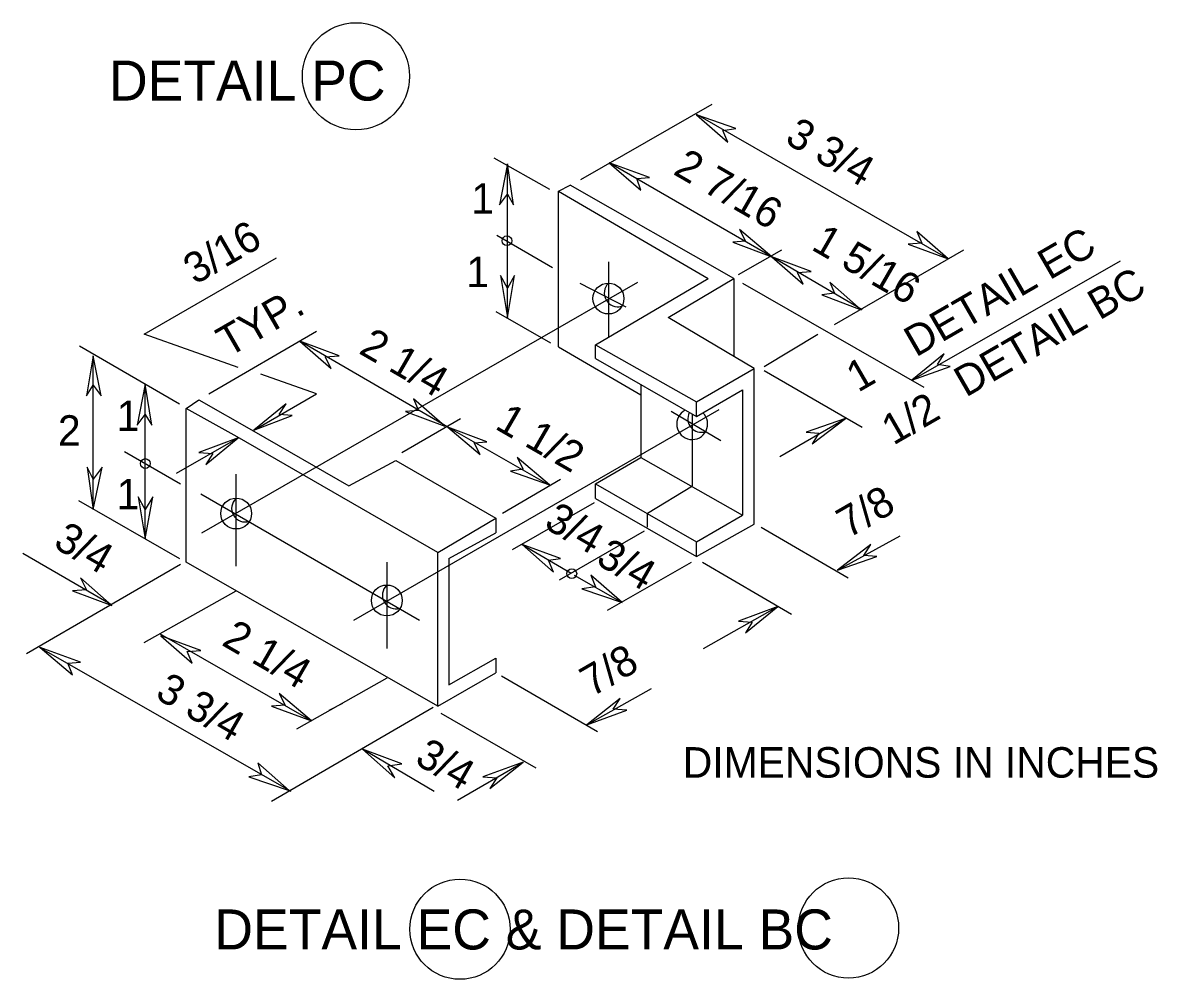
# Model space of a CAD drawing. Extents: x 528.16 to 531.11, y 154.41 to 156.24.
# Drawn here: x 529.8406 to 530.2206, y 155.5578 to 155.8783 of the extents above; entities that cross this region are included whole.
import ezdxf

# ---------------------------------------------------------------- set-up
doc = ezdxf.new("R2010")
doc.units = 0
doc.layers.add('Level 1', color=7, linetype='Continuous')
doc.layers.add('Level 2', color=7, linetype='Continuous')

msp = doc.modelspace()

# ---------------------------------------------------------------- linework, layer by layer
at = {"layer": 'Level 1'}
for points in [[(530.0662729658793, 155.8474409448819), (530.0767716535433, 155.83825459317586), (530.0751312335958, 155.84219160104988), (530.0793963254594, 155.84284776902888)], [(530.0029527559055, 155.83103674540683), (530.0003280839895, 155.81725721784775), (530.0029527559055, 155.82086614173227), (530.0049212598425, 155.81725721784775)], [(530.0370734908137, 155.83136482939634), (530.0475721784777, 155.8221784776903), (530.0462598425197, 155.82611548556432), (530.0505249343832, 155.82644356955382)], [(530.0915354330708, 155.7998687664042), (530.0807086614174, 155.80905511811022), (530.0826771653543, 155.8051181102362), (530.0784120734908, 155.8047900262467)], [(530.150590551181, 155.79921259842519), (530.140091863517, 155.80839895013122), (530.1417322834645, 155.8044619422572), (530.1371391076116, 155.8041338582677)], [(530.0915354330708, 155.7998687664042), (530.1020341207349, 155.79068241469815), (530.1000656167979, 155.79461942257217), (530.1046587926509, 155.79494750656167)], [(530.0029527559055, 155.7795275590551), (530.005249343832, 155.79363517060366), (530.0029527559055, 155.78937007874015), (530.000656167979, 155.79363517060366)], [(530.1213910761155, 155.78215223097112), (530.1108923884515, 155.79133858267716), (530.1125328083989, 155.78772965879264), (530.1082677165355, 155.78707349081364)], [(529.9333989501313, 155.77165354330708), (529.9438976377953, 155.76246719160105), (529.9419291338583, 155.76640419947506), (529.9465223097113, 155.76673228346456)], [(529.8641732283464, 155.76673228346456), (529.86187664042, 155.753280839895), (529.8641732283464, 155.75688976377953), (529.8667979002624, 155.753280839895)], [(530.1384514435696, 155.75853018372703), (530.1512467191601, 155.76312335958005), (530.1469816272966, 155.76377952755905), (530.149278215223, 155.76738845144357)], [(529.88156167979, 155.75721784776903), (529.878937007874, 155.74343832020998), (529.88156167979, 155.7470472440945), (529.8838582677165, 155.74343832020998)], [(529.9179790026246, 155.74179790026247), (529.9307742782153, 155.746719160105), (529.9265091863517, 155.7470472440945), (529.9288057742782, 155.750656167979)], [(529.9819553805775, 155.74311023622047), (529.9714566929134, 155.7522965879265), (529.9730971128608, 155.7483595800525), (529.9688320209974, 155.748031496063)], [(529.9829396325459, 155.74278215223097), (529.9937664041995, 155.73359580052494), (529.9917979002624, 155.73753280839895), (529.996062992126, 155.73786089238845)], [(530.1161417322835, 155.74573490813648), (530.1030183727034, 155.74114173228347), (530.1072834645669, 155.74081364829397), (530.1049868766404, 155.73720472440945)], [(529.9127296587926, 155.73917322834646), (529.8996062992126, 155.73425196850394), (529.9041994750656, 155.73392388451444), (529.901902887139, 155.73031496062993)], [(530.0170603674541, 155.7234251968504), (530.0062335958005, 155.73261154855643), (530.0082020997376, 155.72867454068242), (530.003937007874, 155.72801837270342)], [(529.8641732283464, 155.71522309711287), (529.867125984252, 155.72933070866142), (529.8641732283464, 155.7253937007874), (529.8622047244095, 155.72933070866142)], [(529.88156167979, 155.70538057742783), (529.884186351706, 155.71948818897638), (529.88156167979, 155.71522309711287), (529.8792650918635, 155.71948818897638)], [(530.007874015748, 155.70341207349082), (530.0183727034121, 155.69422572178476), (530.0167322834645, 155.6981627296588), (530.0206692913385, 155.6988188976378)], [(530.1135170603675, 155.69488188976376), (530.1266404199475, 155.6994750656168), (530.122375328084, 155.6998031496063), (530.1246719160105, 155.70341207349082)], [(530.0413385826772, 155.68405511811022), (530.0308398950131, 155.69324146981626), (530.0324803149606, 155.68930446194224), (530.0278871391076, 155.68864829396324)], [(529.8704068241469, 155.68307086614172), (529.8599081364829, 155.69225721784775), (529.86187664042, 155.68832020997374), (529.8572834645669, 155.68799212598424)], [(530.0935039370079, 155.68274278215222), (530.0803805774278, 155.6778215223097), (530.0849737532808, 155.6774934383202), (530.0826771653543, 155.67388451443568)], [(529.886811023622, 155.67290026246718), (529.8973097112861, 155.66371391076115), (529.8956692913385, 155.66765091863516), (529.9002624671916, 155.66797900262466)], [(529.8464566929134, 155.66896325459317), (529.8572834645669, 155.65977690288713), (529.8556430446195, 155.66371391076115), (529.8599081364829, 155.66404199475065)], [(529.9373359580053, 155.64435695538057), (529.9265091863517, 155.6535433070866), (529.9284776902887, 155.6496062992126), (529.9238845144357, 155.6492782152231)], [(530.029527559055, 155.64304461942257), (530.0429790026246, 155.6479658792651), (530.0383858267717, 155.6482939632546), (530.0406824146982, 155.6519028871391)], [(529.9543963254594, 155.63484251968504), (529.9652230971128, 155.6253280839895), (529.9629265091863, 155.62926509186352), (529.9675196850394, 155.62992125984252)], [(529.9297900262467, 155.62106299212599), (529.9192913385826, 155.63024934383202), (529.9206036745406, 155.626312335958), (529.9163385826772, 155.625656167979)], [(530.0082020997376, 155.63057742782152), (529.994750656168, 155.625656167979), (529.9993438320209, 155.6253280839895), (529.9970472440945, 155.621719160105)]]:
    msp.add_lwpolyline(points, close=True, dxfattribs=at)
at = {"layer": 'Level 2'}
for p, q in [((530.0275590551181, 155.82578740157481), (530.0715223097113, 155.8510498687664)), ((530.150590551181, 155.79921259842519), (530.0659448818898, 155.8477690288714)), ((529.9983595800525, 155.83300524934384), (530.0170603674541, 155.8225065616798)), ((530.0029527559055, 155.8051181102362), (530.0029527559055, 155.83103674540683)), ((530.0915354330708, 155.7998687664042), (530.0370734908137, 155.83136482939634)), ((530.0200131233596, 155.82185039370077), (530.0239501312336, 155.8238188976378)), ((530.0787401574803, 155.79265091863516), (530.0239501312336, 155.8238188976378)), ((530.0200131233596, 155.76968503937007), (530.0200131233596, 155.82185039370077)), ((530.0200131233596, 155.82185039370077), (530.0702099737533, 155.79265091863516)), ((529.9993438320209, 155.80708661417322), (530.0180446194225, 155.79625984251967)), ((530.0029527559055, 155.7795275590551), (530.0029527559055, 155.8051181102362)), ((529.8812335958005, 155.7739501312336), (529.9255249343832, 155.7995406824147)), ((530.0803805774278, 155.79396325459317), (530.0948162729659, 155.8021653543307)), ((530.1217191601049, 155.78215223097112), (530.0915354330708, 155.7998687664042)), ((530.1125328083989, 155.7772309711286), (530.1558398950131, 155.8021653543307)), ((530.0367454068241, 155.79822834645668), (530.0367454068241, 155.7729658792651)), ((530.1384514435696, 155.75853018372703), (530.2083333333334, 155.79855643044618)), ((530.0324803149606, 155.77034120734908), (530.0702099737533, 155.79265091863516)), ((530.0567585301837, 155.7795275590551), (530.0787401574803, 155.79265091863516)), ((530.0787401574803, 155.79265091863516), (530.0787401574803, 155.76640419947506)), ((529.900590551181, 155.70734908136484), (530.0465879265092, 155.79133858267716)), ((530.0272309711286, 155.79101049868765), (530.0426509186352, 155.78313648293963)), ((530.0816929133858, 155.79101049868765), (530.1423884514436, 155.75623359580052)), ((529.9990157480315, 155.78149606299212), (530.0173884514436, 155.77099737532808)), ((530.0856299212599, 155.76246719160105), (530.0567585301837, 155.7795275590551)), ((529.9127296587926, 155.76279527559055), (529.8812335958005, 155.7739501312336)), ((529.9028871391076, 155.75393700787401), (529.9389763779527, 155.7749343832021)), ((530.0889107611548, 155.76312335958005), (530.1069553805775, 155.7739501312336)), ((529.8595800524935, 155.77001312335958), (529.8930446194225, 155.750656167979)), ((529.9829396325459, 155.74278215223097), (529.9333989501313, 155.77165354330708)), ((530.0200131233596, 155.76968503937007), (530.0475721784777, 155.7536089238845)), ((530.0324803149606, 155.77034120734908), (530.0662729658793, 155.751312335958)), ((530.0324803149606, 155.76574803149606), (530.0324803149606, 155.77034120734908)), ((529.8641732283464, 155.71522309711287), (529.8641732283464, 155.76673228346456)), ((530.0324803149606, 155.76574803149606), (530.0662729658793, 155.7463910761155)), ((530.0662729658793, 155.751312335958), (530.0856299212599, 155.76246719160105)), ((530.0856299212599, 155.71030183727035), (530.0856299212599, 155.76246719160105)), ((530.0889107611548, 155.76181102362204), (530.1217191601049, 155.74278215223097)), ((529.9389763779527, 155.75393700787401), (529.9202755905512, 155.76049868766404)), ((529.88156167979, 155.73031496062993), (529.88156167979, 155.75721784776903)), ((529.9179790026246, 155.74179790026247), (529.9389763779527, 155.75393700787401)), ((530.0475721784777, 155.75688976377953), (530.0475721784777, 155.73261154855643)), ((530.0662729658793, 155.7463910761155), (530.0816929133858, 155.75524934383202)), ((530.0816929133858, 155.75524934383202), (530.0816929133858, 155.71325459317586)), ((529.895341207349, 155.7490157480315), (529.8996062992126, 155.751968503937)), ((529.8996062992126, 155.751968503937), (529.9179790026246, 155.74146981627297)), ((530.0662729658793, 155.7463910761155), (530.0662729658793, 155.751312335958)), ((529.895341207349, 155.6975065616798), (529.895341207349, 155.7490157480315)), ((529.9124015748032, 155.73950131233596), (529.895341207349, 155.7490157480315)), ((529.9514435695538, 155.6781496062992), (530.0738188976378, 155.748687664042)), ((530.0744750656168, 155.73818897637796), (530.0577427821522, 155.748031496063)), ((530.0649606299213, 155.7230971128609), (530.0649606299213, 155.7470472440945)), ((529.9675196850394, 155.73425196850394), (529.9872047244095, 155.74573490813648)), ((530.0173884514436, 155.7230971128609), (529.9829396325459, 155.74278215223097)), ((530.0941601049868, 155.73293963254594), (530.1161417322835, 155.74573490813648)), ((529.8920603674541, 155.72736220472441), (529.9127296587926, 155.73917322834646)), ((529.9796587926509, 155.70078740157481), (529.9124015748032, 155.73950131233596)), ((529.9179790026246, 155.74146981627297), (529.9498031496063, 155.7230971128609)), ((529.8746719160105, 155.73458005249344), (529.8933727034121, 155.7237532808399)), ((529.9498031496063, 155.7230971128609), (529.9655511811023, 155.73162729658793)), ((529.9655511811023, 155.73162729658793), (529.9990157480315, 155.71227034120736)), ((530.0324803149606, 155.7237532808399), (530.0475721784777, 155.73261154855643)), ((530.0475721784777, 155.73261154855643), (530.0816929133858, 155.71325459317586)), ((529.88156167979, 155.70538057742783), (529.88156167979, 155.73031496062993)), ((529.9120734908137, 155.69619422572177), (529.9120734908137, 155.7270341207349)), ((530.001312335958, 155.71391076115486), (530.0206692913385, 155.7253937007874)), ((530.0324803149606, 155.7237532808399), (530.0662729658793, 155.70439632545933)), ((530.0324803149606, 155.71883202099738), (530.0324803149606, 155.7237532808399)), ((529.9002624671916, 155.7204724409449), (529.9734251968504, 155.6781496062992)), ((530.0498687664042, 155.71391076115486), (530.0649606299213, 155.7230971128609)), ((529.8592519685039, 155.71817585301838), (529.8930446194225, 155.6988188976378)), ((530.004593175853, 155.70177165354332), (530.0321522309711, 155.71751968503938)), ((530.0324803149606, 155.71883202099738), (530.0662729658793, 155.6994750656168)), ((529.9796587926509, 155.70078740157481), (529.9990157480315, 155.71227034120736)), ((529.9990157480315, 155.71227034120736), (529.9990157480315, 155.70734908136484)), ((530.0498687664042, 155.70931758530185), (530.0498687664042, 155.71391076115486)), ((530.0662729658793, 155.70439632545933), (530.0816929133858, 155.71325459317586)), ((530.0662729658793, 155.6994750656168), (530.0856299212599, 155.71030183727035)), ((530.0879265091863, 155.70931758530185), (530.117125984252, 155.69225721784775)), ((529.9832677165355, 155.6988188976378), (529.9990157480315, 155.70734908136484)), ((530.020341207349, 155.69160104986875), (530.0488845144357, 155.70800524934384)), ((530.1135170603675, 155.69488188976376), (530.1345144356956, 155.70636482939634)), ((529.9796587926509, 155.6492782152231), (529.9796587926509, 155.70078740157481)), ((530.007874015748, 155.70341207349082), (530.024278215223, 155.69389763779526)), ((530.0662729658793, 155.6994750656168), (530.0662729658793, 155.70439632545933)), ((529.8700787401575, 155.68339895013122), (529.8405511811023, 155.7004593175853)), ((529.9796587926509, 155.6492782152231), (529.895341207349, 155.6975065616798)), ((529.9625984251968, 155.66863517060366), (529.9625984251968, 155.6975065616798)), ((529.9832677165355, 155.6988188976378), (529.9832677165355, 155.65649606299212)), ((530.0364173228346, 155.6814304461942), (530.0646325459318, 155.6975065616798)), ((530.0682414698163, 155.6975065616798), (530.0980971128608, 155.6801181102362)), ((529.8418635170603, 155.66699475065616), (529.8933727034121, 155.69685039370077)), ((530.0252624671916, 155.69324146981626), (530.0413385826772, 155.68405511811022)), ((529.8812335958005, 155.67060367454067), (529.9120734908137, 155.68799212598424)), ((530.0685695538058, 155.66863517060366), (530.0935039370079, 155.68274278215222)), ((529.9373359580053, 155.64435695538057), (529.8864829396325, 155.67355643044618)), ((529.9304461942257, 155.62073490813648), (529.8461286089239, 155.66896325459317)), ((529.9832677165355, 155.65649606299212), (529.9990157480315, 155.66535433070865)), ((529.9990157480315, 155.66535433070865), (529.9990157480315, 155.66043307086613)), ((529.9796587926509, 155.6492782152231), (529.9990157480315, 155.66043307086613)), ((530.0009842519685, 155.65944881889763), (530.0331364829397, 155.64074803149606)), ((529.9324146981627, 155.64173228346456), (529.9625984251968, 155.65879265091863)), ((530.029527559055, 155.64304461942257), (530.0511811023622, 155.6551837270341)), ((529.9238845144357, 155.61745406824147), (529.9780183727034, 155.6489501312336)), ((529.9432414698163, 155.6479658792651), (529.9478346456693, 155.6502624671916)), ((529.9806430446195, 155.64698162729658), (530.012467191601, 155.6286089238845)), ((529.9783464566929, 155.62073490813648), (529.9543963254594, 155.63484251968504)), ((529.9862204724409, 155.61778215223097), (530.0082020997376, 155.63057742782152))]:
    msp.add_line(p, q, dxfattribs=at)
for centre, radius in [((529.9521957980204, 155.86036880262162), 0.017949718970267942), ((530.0027561268572, 155.80523251450998), 0.001631218913870508), ((530.0367786927178, 155.78588574037667), 0.005178472733754198), ((529.8816290603786, 155.7305977762348), 0.001631218913870508), ((529.9120629446346, 155.71384282770475), 0.005178472733754198), ((530.0245057123389, 155.6937089257159), 0.001631218913870508), ((529.9625297506614, 155.6847139185774), 0.005178472733754198), ((529.9870453833513, 155.5745524502119), 0.01678868846806145), ((530.1171915018061, 155.5749725365345), 0.01678868846806145)]:
    msp.add_circle(centre, radius, dxfattribs=at)
for centre, radius, start, end in [((530.0399690164987, 155.78771344795953), 0.004601842869266684, 134.24853333333334, 285.22884166666665), ((530.0648149440984, 155.74381582788772), 0.005178472733754198, 116.38651944444445, 47.04613055555558), ((530.0678708399297, 155.74555859374095), 0.004508395388566961, 152.67219722222222, 287.98986388888886), ((529.9150873448231, 155.71554341322786), 0.00453388292374504, 131.7094111111111, 288.47644444444444), ((529.9656626080778, 155.68649237041186), 0.004608960138942331, 134.15369166666667, 285.31133611111113)]:
    msp.add_arc(centre, radius, start, end, dxfattribs=at)

# ---------------------------------------------------------------- texts
for s, height, p in [('DETAIL PC', 0.013403543307086612, (529.8694792457433, 155.8522221128609)), ('1', 0.010228346456692914, (529.990813648294, 155.81430446194224)), ('1', 0.010228346456692914, (529.9891732283464, 155.78969816272965)), ('1', 0.010228346456692914, (529.8720472440945, 155.74146981627297)), ('2', 0.010228346456692914, (529.8523622047244, 155.73654855643045)), ('1', 0.010228346456692914, (529.8720472440945, 155.71522309711287)), ('DIMENSIONS IN INCHES', 0.010228346456692914, (530.0616797900262, 155.6253280839895)), ('DETAIL EC & DETAIL BC', 0.013403543307086612, (529.9047707679921, 155.56777329396326))]:
    msp.add_text(s, height=height, dxfattribs=at).set_placement(p)
for s, rotation, p in [('3 3/4', 330.0059166666667, (530.0954724409448, 155.83825459317586)), ('2 7/16', 330.0054805555556, (530.0580708661417, 155.82775590551182)), ('3/16', 30.014422222222226, (529.8982939632546, 155.79035433070865)), ('1 5/16', 329.9956333333334, (530.1043307086615, 155.8024934383202)), ('DETAIL EC', 30.002475, (530.1397637795276, 155.76607611548556)), ('DETAIL BC', 29.999905555555557, (530.1564960629921, 155.752624671916)), ('TYP.', 29.995080555555553, (529.9094488188977, 155.76607611548556)), ('2 1/4', 329.99238333333335, (529.9527559055118, 155.76771653543307)), ('1', 30.051997222222223, (530.1204068241469, 155.75426509186352)), ('1/2', 30.01073055555556, (530.132217847769, 155.73654855643045)), ('1 1/2', 330.0001805555556, (529.9983595800525, 155.74245406824147)), ('7/8', 29.987811111111114, (530.117125984252, 155.70538057742783)), ('3/4', 330.0121888888889, (530.0147637795276, 155.70931758530185)), ('3/4', 330.0121888888889, (529.8503937007874, 155.70275590551182)), ('3/4', 330.0121888888889, (530.0321522309711, 155.6971784776903)), ('2 1/4', 329.99238333333335, (529.9068241469816, 155.66994750656167)), ('7/8', 29.987811111111114, (530.0311679790026, 155.6522309711286)), ('3 3/4', 330.0059166666667, (529.8845144356956, 155.6522309711286)), ('3/4', 330.0121888888889, (529.9714566929134, 155.63024934383202))]:
    msp.add_text(s, height=0.010228346456692914, rotation=rotation, dxfattribs=at).set_placement(p)

doc.saveas('drawing.dxf')
